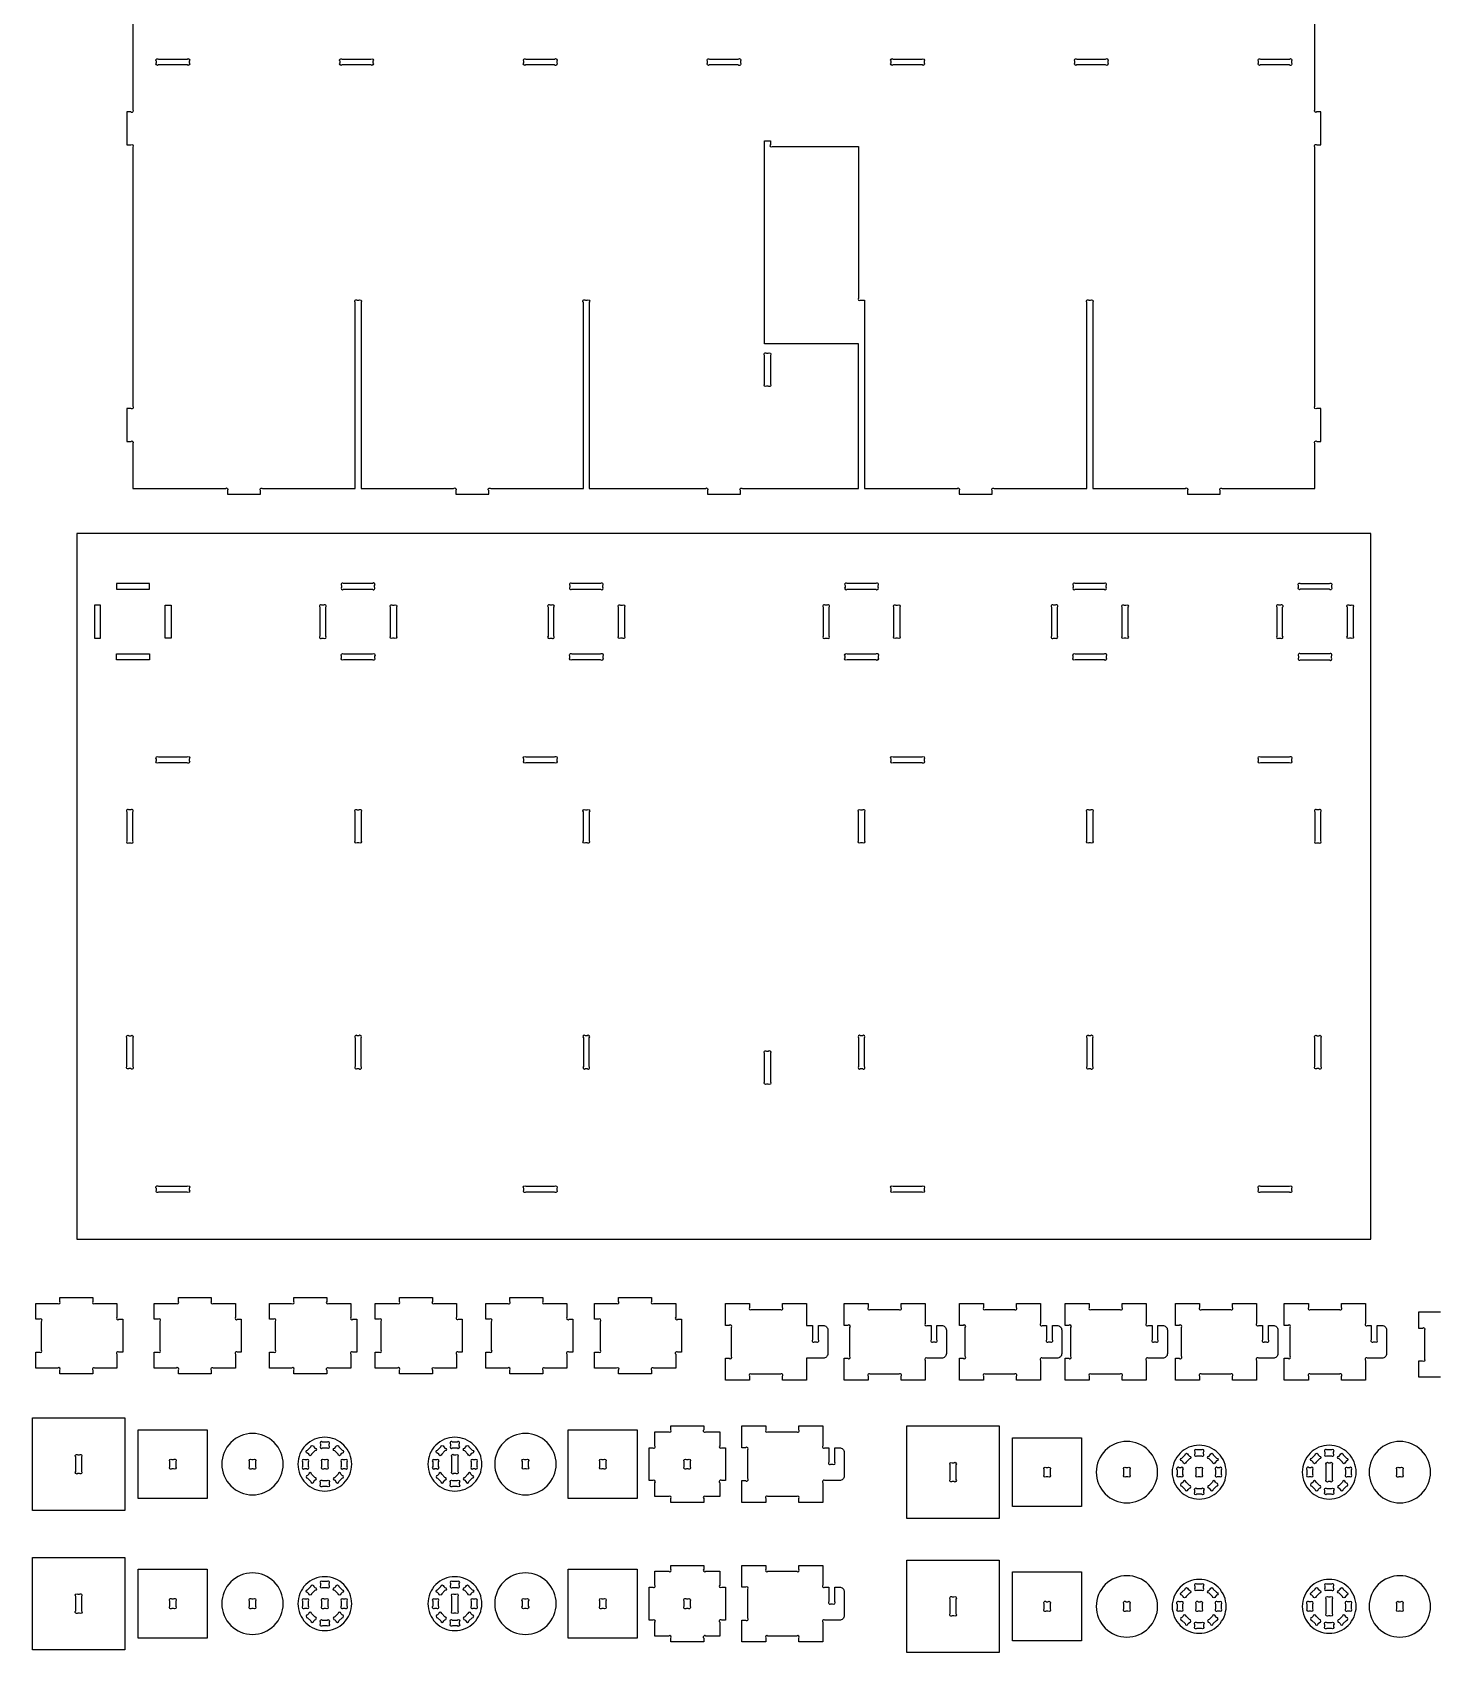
# Model space of a CAD drawing. Extents: x 9479 to 9938, y 971 to 1224.
# Drawn here: x 9478.5 to 9597.9, y 971.5 to 1109.2 of the extents above; entities that cross this region are included whole.
import ezdxf

# ---------------------------------------------------------------- set-up
doc = ezdxf.new("R2010")
doc.units = 0
doc.header["$MEASUREMENT"] = 0
doc.layers.add('LAYER_1', color=18, linetype='CONTINUOUS')

msp = doc.modelspace()

# ---------------------------------------------------------------- linework, layer by layer
at = {"layer": 'LAYER_1'}
for points in [[(9487.08, 1116.55), (9487.08, 1102.62, -1), (9486.9, 1102.44), (9486.58, 1102.44), (9486.58, 1099.64), (9486.9, 1099.64, -1), (9487.08, 1099.46), (9487.08, 1077.42, -1), (9486.9, 1077.24), (9486.58, 1077.24), (9486.58, 1074.44), (9486.9, 1074.44, -1), (9487.08, 1074.26), (9487.08, 1070.44), (9494.95, 1070.44, -1), (9495.13, 1070.26), (9495.13, 1069.94), (9497.93, 1069.94), (9497.93, 1070.26, -1), (9498.1, 1070.44), (9505.98, 1070.44), (9505.98, 1086.26, -1), (9506.15, 1086.44), (9506.3, 1086.44, -1), (9506.48, 1086.26), (9506.48, 1070.44), (9514.35, 1070.44, -1), (9514.53, 1070.26), (9514.53, 1069.94), (9517.33, 1069.94), (9517.33, 1070.26, -1), (9517.5, 1070.44), (9525.38, 1070.44), (9525.38, 1086.26, -1), (9525.55, 1086.44), (9525.7, 1086.44, -1), (9525.88, 1086.26), (9525.88, 1070.44), (9535.75, 1070.44, -1), (9535.93, 1070.26), (9535.93, 1069.94), (9538.73, 1069.94), (9538.73, 1070.26, -1), (9538.9, 1070.44), (9548.78, 1070.44), (9548.78, 1082.73), (9540.78, 1082.73), (9540.78, 1100), (9541.28, 1100), (9541.28, 1099.68, 1), (9541.45, 1099.5), (9548.78, 1099.5), (9548.78, 1086.62, 1), (9548.95, 1086.44), (9549.28, 1086.44), (9549.28, 1070.44), (9557.15, 1070.44, -1), (9557.33, 1070.26), (9557.33, 1069.94), (9560.13, 1069.94), (9560.13, 1070.26, -1), (9560.3, 1070.44), (9568.18, 1070.44), (9568.18, 1086.26, -1), (9568.35, 1086.44), (9568.5, 1086.44, -1), (9568.68, 1086.26), (9568.68, 1070.44), (9576.55, 1070.44, -1), (9576.73, 1070.26), (9576.73, 1069.94), (9579.53, 1069.94), (9579.53, 1070.26, -1), (9579.7, 1070.44), (9587.58, 1070.44), (9587.58, 1074.26, -1), (9587.75, 1074.44), (9588.08, 1074.44), (9588.08, 1077.24), (9587.75, 1077.24, -1), (9587.58, 1077.42), (9587.58, 1099.46, -1), (9587.75, 1099.64), (9588.08, 1099.64), (9588.08, 1102.44), (9587.75, 1102.44, -1), (9587.58, 1102.62), (9587.58, 1116.38, 1)], [(9598.26, 1000.4), (9596.39, 1000.4), (9596.39, 999.05), (9596.71, 999.05, -1), (9596.89, 998.87), (9596.89, 996.42, -1), (9596.71, 996.25), (9596.39, 996.25), (9596.39, 994.9), (9598.26, 994.9, -1)]]:
    msp.add_lwpolyline(points, format="xyb", dxfattribs=at)
for points in [[(9489.25, 1106.94), (9491.7, 1106.94, -1), (9491.88, 1106.76), (9491.88, 1106.62, -1), (9491.7, 1106.44), (9489.25, 1106.44, -1), (9489.08, 1106.62), (9489.08, 1106.76, -1)], [(9507.32, 1106.44), (9504.87, 1106.44, -1), (9504.69, 1106.62), (9504.69, 1106.76, -1), (9504.87, 1106.94), (9507.32, 1106.94, -1), (9507.49, 1106.76), (9507.49, 1106.62, -1)], [(9520.49, 1106.94), (9522.93, 1106.94, -1), (9523.11, 1106.76), (9523.11, 1106.62, -1), (9522.93, 1106.44), (9520.49, 1106.44, -1), (9520.31, 1106.62), (9520.31, 1106.76, -1)], [(9536.1, 1106.94), (9538.55, 1106.94, -1), (9538.73, 1106.76), (9538.73, 1106.62, -1), (9538.55, 1106.44), (9536.1, 1106.44, -1), (9535.93, 1106.62), (9535.93, 1106.76, -1)], [(9551.72, 1106.94), (9554.17, 1106.94, -1), (9554.34, 1106.76), (9554.34, 1106.62, -1), (9554.17, 1106.44), (9551.72, 1106.44, -1), (9551.54, 1106.62), (9551.54, 1106.76, -1)], [(9567.34, 1106.94), (9569.78, 1106.94, -1), (9569.96, 1106.76), (9569.96, 1106.62, -1), (9569.78, 1106.44), (9567.34, 1106.44, -1), (9567.16, 1106.62), (9567.16, 1106.76, -1)], [(9582.95, 1106.94), (9585.4, 1106.94, -1), (9585.58, 1106.76), (9585.58, 1106.62, -1), (9585.4, 1106.44), (9582.95, 1106.44, -1), (9582.78, 1106.62), (9582.78, 1106.76, -1)], [(9541.28, 1081.75), (9541.28, 1079.31, -1), (9541.1, 1079.13), (9540.95, 1079.13, -1), (9540.78, 1079.31), (9540.78, 1081.75, -1), (9540.95, 1081.93), (9541.1, 1081.93, -1)], [(9507.45, 1062.36), (9505, 1062.36, 1), (9504.83, 1062.18), (9504.83, 1062.04, 1), (9505, 1061.86), (9507.45, 1061.86, 1), (9507.63, 1062.04), (9507.63, 1062.18, 1)], [(9524.4, 1061.86), (9526.85, 1061.86, 1), (9527.03, 1062.04), (9527.03, 1062.18, 1), (9526.85, 1062.36), (9524.4, 1062.36, 1), (9524.23, 1062.18), (9524.23, 1062.04, 1)], [(9547.8, 1061.86), (9550.25, 1061.86, 1), (9550.43, 1062.04), (9550.43, 1062.18, 1), (9550.25, 1062.36), (9547.8, 1062.36, 1), (9547.63, 1062.18), (9547.63, 1062.04, 1)], [(9569.65, 1062.36), (9567.2, 1062.36, 1), (9567.03, 1062.18), (9567.03, 1062.04, 1), (9567.2, 1061.86), (9569.65, 1061.86, 1), (9569.83, 1062.04), (9569.83, 1062.18, 1)], [(9586.35, 1062.36), (9588.8, 1062.36, -1), (9588.98, 1062.18), (9588.98, 1062.04, -1), (9588.8, 1061.86), (9586.35, 1061.86, -1), (9586.18, 1062.04), (9586.18, 1062.18, -1)], [(9502.98, 1060.33), (9502.98, 1057.88, 1), (9503.15, 1057.71), (9503.3, 1057.71, 1), (9503.48, 1057.88), (9503.48, 1060.33, 1), (9503.3, 1060.51), (9503.15, 1060.51, 1)], [(9509.48, 1060.33), (9509.48, 1057.88, -1), (9509.3, 1057.71), (9509.15, 1057.71, -1), (9508.98, 1057.88), (9508.98, 1060.33, -1), (9509.15, 1060.51), (9509.3, 1060.51, -1)], [(9522.38, 1060.33), (9522.38, 1057.88, 1), (9522.55, 1057.71), (9522.7, 1057.71, 1), (9522.88, 1057.88), (9522.88, 1060.33, 1), (9522.7, 1060.51), (9522.55, 1060.51, 1)], [(9528.88, 1060.33), (9528.88, 1057.88, -1), (9528.7, 1057.71), (9528.55, 1057.71, -1), (9528.38, 1057.88), (9528.38, 1060.33, -1), (9528.55, 1060.51), (9528.7, 1060.51, -1)], [(9545.78, 1060.33), (9545.78, 1057.88, 1), (9545.95, 1057.71), (9546.1, 1057.71, 1), (9546.28, 1057.88), (9546.28, 1060.33, 1), (9546.1, 1060.51), (9545.95, 1060.51, 1)], [(9552.28, 1060.33), (9552.28, 1057.88, -1), (9552.1, 1057.71), (9551.95, 1057.71, -1), (9551.78, 1057.88), (9551.78, 1060.33, -1), (9551.95, 1060.51), (9552.1, 1060.51, -1)], [(9565.18, 1060.33), (9565.18, 1057.88, 1), (9565.35, 1057.71), (9565.5, 1057.71, 1), (9565.68, 1057.88), (9565.68, 1060.33, 1), (9565.5, 1060.51), (9565.35, 1060.51, 1)], [(9571.68, 1060.33), (9571.68, 1057.88, -1), (9571.5, 1057.71), (9571.35, 1057.71, -1), (9571.18, 1057.88), (9571.18, 1060.33, -1), (9571.35, 1060.51), (9571.5, 1060.51, -1)], [(9584.33, 1060.33), (9584.33, 1057.88, 1), (9584.5, 1057.71), (9584.65, 1057.71, 1), (9584.83, 1057.88), (9584.83, 1060.33, 1), (9584.65, 1060.51), (9584.5, 1060.51, 1)], [(9590.83, 1060.33), (9590.83, 1057.88, -1), (9590.65, 1057.71), (9590.5, 1057.71, -1), (9590.33, 1057.88), (9590.33, 1060.33, -1), (9590.5, 1060.51), (9590.65, 1060.51, -1)], [(9505, 1056.36), (9507.45, 1056.36, -1), (9507.63, 1056.18), (9507.63, 1056.03, -1), (9507.45, 1055.86), (9505, 1055.86, -1), (9504.83, 1056.03), (9504.83, 1056.18, -1)], [(9526.85, 1055.86), (9524.4, 1055.86, -1), (9524.23, 1056.03), (9524.23, 1056.18, -1), (9524.4, 1056.36), (9526.85, 1056.36, -1), (9527.03, 1056.18), (9527.03, 1056.03, -1)], [(9547.8, 1056.36), (9550.25, 1056.36, -1), (9550.43, 1056.18), (9550.43, 1056.03, -1), (9550.25, 1055.86), (9547.8, 1055.86, -1), (9547.63, 1056.03), (9547.63, 1056.18, -1)], [(9569.65, 1055.86), (9567.2, 1055.86, -1), (9567.03, 1056.03), (9567.03, 1056.18, -1), (9567.2, 1056.36), (9569.65, 1056.36, -1), (9569.83, 1056.18), (9569.83, 1056.03, -1)], [(9588.8, 1056.36), (9586.35, 1056.36, 1), (9586.18, 1056.18), (9586.18, 1056.03, 1), (9586.35, 1055.86), (9588.8, 1055.86, 1), (9588.98, 1056.03), (9588.98, 1056.18, 1)], [(9491.7, 1047.11), (9489.25, 1047.11, -1), (9489.08, 1047.28), (9489.08, 1047.43, -1), (9489.25, 1047.61), (9491.7, 1047.61, -1), (9491.88, 1047.43), (9491.88, 1047.28, -1)], [(9520.49, 1047.61), (9522.93, 1047.61, -1), (9523.11, 1047.43), (9523.11, 1047.28, -1), (9522.93, 1047.11), (9520.49, 1047.11, -1), (9520.31, 1047.28), (9520.31, 1047.43, -1)], [(9551.72, 1047.61), (9554.17, 1047.61, -1), (9554.34, 1047.43), (9554.34, 1047.28, -1), (9554.17, 1047.11), (9551.72, 1047.11, -1), (9551.54, 1047.28), (9551.54, 1047.43, -1)], [(9585.4, 1047.11), (9582.95, 1047.11, -1), (9582.78, 1047.28), (9582.78, 1047.43, -1), (9582.95, 1047.61), (9585.4, 1047.61, -1), (9585.58, 1047.43), (9585.58, 1047.28, -1)], [(9486.58, 1042.93), (9486.58, 1040.48, 1), (9486.75, 1040.31), (9486.9, 1040.31, 1), (9487.08, 1040.48), (9487.08, 1042.93, 1), (9486.9, 1043.11), (9486.75, 1043.11, 1)], [(9506.48, 1042.93), (9506.48, 1040.48, -1), (9506.3, 1040.31), (9506.15, 1040.31, -1), (9505.98, 1040.48), (9505.98, 1042.93, -1), (9506.15, 1043.11), (9506.3, 1043.11, -1)], [(9525.88, 1042.93), (9525.88, 1040.48, -1), (9525.7, 1040.31), (9525.55, 1040.31, -1), (9525.38, 1040.48), (9525.38, 1042.93, -1), (9525.55, 1043.11), (9525.7, 1043.11, -1)], [(9549.28, 1042.93), (9549.28, 1040.48, -1), (9549.1, 1040.31), (9548.95, 1040.31, -1), (9548.78, 1040.48), (9548.78, 1042.93, -1), (9548.95, 1043.11), (9549.1, 1043.11, -1)], [(9568.5, 1040.31), (9568.35, 1040.31, -1), (9568.18, 1040.48), (9568.18, 1042.93, -1), (9568.35, 1043.11), (9568.5, 1043.11, -1), (9568.68, 1042.93), (9568.68, 1040.48, -1)], [(9587.58, 1042.93), (9587.58, 1040.48, 1), (9587.75, 1040.31), (9587.9, 1040.31, 1), (9588.08, 1040.48), (9588.08, 1042.93, 1), (9587.9, 1043.11), (9587.75, 1043.11, 1)], [(9487.08, 1023.73), (9487.08, 1021.28, -1), (9486.9, 1021.11), (9486.75, 1021.11, -1), (9486.58, 1021.28), (9486.58, 1023.73, -1), (9486.75, 1023.91), (9486.9, 1023.91, -1)], [(9505.98, 1023.73), (9505.98, 1021.28, 1), (9506.15, 1021.11), (9506.3, 1021.11, 1), (9506.48, 1021.28), (9506.48, 1023.73, 1), (9506.3, 1023.91), (9506.15, 1023.91, 1)], [(9525.38, 1023.73), (9525.38, 1021.28, 1), (9525.55, 1021.11), (9525.7, 1021.11, 1), (9525.88, 1021.28), (9525.88, 1023.73, 1), (9525.7, 1023.91), (9525.55, 1023.91, 1)], [(9548.78, 1023.73), (9548.78, 1021.28, 1), (9548.95, 1021.11), (9549.1, 1021.11, 1), (9549.28, 1021.28), (9549.28, 1023.73, 1), (9549.1, 1023.91), (9548.95, 1023.91, 1)], [(9568.18, 1023.73), (9568.18, 1021.28, 1), (9568.35, 1021.11), (9568.5, 1021.11, 1), (9568.68, 1021.28), (9568.68, 1023.73, 1), (9568.5, 1023.91), (9568.35, 1023.91, 1)], [(9588.08, 1023.73), (9588.08, 1021.28, -1), (9587.9, 1021.11), (9587.75, 1021.11, -1), (9587.58, 1021.28), (9587.58, 1023.73, -1), (9587.75, 1023.91), (9587.9, 1023.91, -1)], [(9541.28, 1022.42), (9541.28, 1019.98, -1), (9541.1, 1019.8), (9540.95, 1019.8, -1), (9540.78, 1019.98), (9540.78, 1022.42, -1), (9540.95, 1022.6), (9541.1, 1022.6, -1)], [(9489.25, 1011.11), (9491.7, 1011.11, -1), (9491.88, 1010.93), (9491.88, 1010.78, -1), (9491.7, 1010.61), (9489.25, 1010.61, -1), (9489.08, 1010.78), (9489.08, 1010.93, -1)], [(9520.49, 1011.11), (9522.93, 1011.11, -1), (9523.11, 1010.93), (9523.11, 1010.78, -1), (9522.93, 1010.61), (9520.49, 1010.61, -1), (9520.31, 1010.78), (9520.31, 1010.93, -1)], [(9551.72, 1011.11), (9554.17, 1011.11, -1), (9554.34, 1010.93), (9554.34, 1010.78, -1), (9554.17, 1010.61), (9551.72, 1010.61, -1), (9551.54, 1010.78), (9551.54, 1010.93, -1)], [(9582.95, 1011.11), (9585.4, 1011.11, -1), (9585.58, 1010.93), (9585.58, 1010.78, -1), (9585.4, 1010.61), (9582.95, 1010.61, -1), (9582.78, 1010.78), (9582.78, 1010.93, -1)], [(9478.82, 997), (9479.14, 997, 1), (9479.32, 997.17), (9479.32, 999.62, 1), (9479.14, 999.8), (9478.82, 999.8), (9478.82, 1001.15), (9480.69, 1001.15, 1), (9480.87, 1001.32), (9480.87, 1001.65), (9483.67, 1001.65), (9483.67, 1001.32, 1), (9483.85, 1001.15), (9485.72, 1001.15), (9485.72, 999.97, 1), (9485.9, 999.8), (9486.22, 999.8), (9486.22, 997), (9485.9, 997, 1), (9485.72, 996.82), (9485.72, 995.65), (9483.85, 995.65, 1), (9483.67, 995.47), (9483.67, 995.15), (9480.87, 995.15), (9480.87, 995.47, 1), (9480.69, 995.65), (9478.82, 995.65)], [(9488.9, 997), (9489.22, 997, 1), (9489.4, 997.17), (9489.4, 999.62, 1), (9489.22, 999.8), (9488.9, 999.8), (9488.9, 1001.15), (9490.77, 1001.15, 1), (9490.95, 1001.32), (9490.95, 1001.65), (9493.75, 1001.65), (9493.75, 1001.32, 1), (9493.93, 1001.15), (9495.8, 1001.15), (9495.8, 999.97, 1), (9495.98, 999.8), (9496.3, 999.8), (9496.3, 997), (9495.98, 997, 1), (9495.8, 996.82), (9495.8, 995.65), (9493.93, 995.65, 1), (9493.75, 995.47), (9493.75, 995.15), (9490.95, 995.15), (9490.95, 995.47, 1), (9490.77, 995.65), (9488.9, 995.65)], [(9498.71, 997), (9499.03, 997, 1), (9499.21, 997.17), (9499.21, 999.62, 1), (9499.03, 999.8), (9498.71, 999.8), (9498.71, 1001.15), (9500.58, 1001.15, 1), (9500.76, 1001.32), (9500.76, 1001.65), (9503.56, 1001.65), (9503.56, 1001.32, 1), (9503.74, 1001.15), (9505.61, 1001.15), (9505.61, 999.97, 1), (9505.79, 999.8), (9506.11, 999.8), (9506.11, 997), (9505.79, 997, 1), (9505.61, 996.82), (9505.61, 995.65), (9503.74, 995.65, 1), (9503.56, 995.47), (9503.56, 995.15), (9500.76, 995.15), (9500.76, 995.47, 1), (9500.58, 995.65), (9498.71, 995.65)], [(9507.69, 997), (9508.01, 997, 1), (9508.19, 997.17), (9508.19, 999.62, 1), (9508.01, 999.8), (9507.69, 999.8), (9507.69, 1001.15), (9509.56, 1001.15, 1), (9509.74, 1001.32), (9509.74, 1001.65), (9512.54, 1001.65), (9512.54, 1001.32, 1), (9512.71, 1001.15), (9514.59, 1001.15), (9514.59, 999.97, 1), (9514.76, 999.8), (9515.09, 999.8), (9515.09, 997), (9514.76, 997, 1), (9514.59, 996.82), (9514.59, 995.65), (9512.71, 995.65, 1), (9512.54, 995.47), (9512.54, 995.15), (9509.74, 995.15), (9509.74, 995.47, 1), (9509.56, 995.65), (9507.69, 995.65)], [(9517.08, 997), (9517.4, 997, 1), (9517.58, 997.17), (9517.58, 999.62, 1), (9517.4, 999.8), (9517.08, 999.8), (9517.08, 1001.15), (9518.95, 1001.15, 1), (9519.13, 1001.32), (9519.13, 1001.65), (9521.93, 1001.65), (9521.93, 1001.32, 1), (9522.11, 1001.15), (9523.98, 1001.15), (9523.98, 999.97, 1), (9524.16, 999.8), (9524.48, 999.8), (9524.48, 997), (9524.16, 997, 1), (9523.98, 996.82), (9523.98, 995.65), (9522.11, 995.65, 1), (9521.93, 995.47), (9521.93, 995.15), (9519.13, 995.15), (9519.13, 995.47, 1), (9518.95, 995.65), (9517.08, 995.65)], [(9526.33, 997), (9526.66, 997, 1), (9526.83, 997.17), (9526.83, 999.62, 1), (9526.66, 999.8), (9526.33, 999.8), (9526.33, 1001.15), (9528.21, 1001.15, 1), (9528.38, 1001.32), (9528.38, 1001.65), (9531.18, 1001.65), (9531.18, 1001.32, 1), (9531.36, 1001.15), (9533.23, 1001.15), (9533.23, 999.97, 1), (9533.41, 999.8), (9533.73, 999.8), (9533.73, 997), (9533.41, 997, 1), (9533.23, 996.82), (9533.23, 995.65), (9531.36, 995.65, 1), (9531.18, 995.47), (9531.18, 995.15), (9528.38, 995.15), (9528.38, 995.47, 1), (9528.21, 995.65), (9526.33, 995.65)], [(9544.86, 999.28), (9544.86, 998.05, 1), (9545.03, 997.88), (9545.18, 997.88, 1), (9545.36, 998.05), (9545.36, 999.28), (9545.76, 999.28, -0.414214), (9546.16, 998.88), (9546.16, 996.88, -0.414214), (9545.76, 996.48), (9544.36, 996.48), (9544.36, 994.62), (9542.31, 994.62), (9542.31, 994.95, 1), (9542.13, 995.12), (9539.68, 995.12, 1), (9539.51, 994.95), (9539.51, 994.62), (9537.46, 994.62), (9537.46, 996.48), (9537.78, 996.48, 1), (9537.96, 996.65), (9537.96, 999.1, 1), (9537.78, 999.28), (9537.46, 999.28), (9537.46, 1001.13), (9539.51, 1001.13), (9539.51, 1000.8, 1), (9539.68, 1000.63), (9542.13, 1000.63, 1), (9542.31, 1000.8), (9542.31, 1001.13), (9544.36, 1001.13), (9544.36, 999.28)], [(9554.44, 1001.13), (9554.44, 999.45, 1), (9554.62, 999.28), (9554.94, 999.28), (9554.94, 998.05, 1), (9555.12, 997.88), (9555.26, 997.88, 1), (9555.44, 998.05), (9555.44, 999.28), (9555.84, 999.28, -0.414214), (9556.24, 998.88), (9556.24, 996.88, -0.414214), (9555.84, 996.48), (9554.62, 996.48, 1), (9554.44, 996.3), (9554.44, 994.62), (9552.39, 994.62), (9552.39, 994.95, 1), (9552.21, 995.12), (9549.77, 995.12, 1), (9549.59, 994.95), (9549.59, 994.62), (9547.54, 994.62), (9547.54, 996.48), (9547.86, 996.48, 1), (9548.04, 996.65), (9548.04, 999.1, 1), (9547.86, 999.28), (9547.54, 999.28), (9547.54, 1001.13), (9549.59, 1001.13), (9549.59, 1000.8, 1), (9549.77, 1000.63), (9552.21, 1000.63, 1), (9552.39, 1000.8), (9552.39, 1001.13)], [(9564.25, 1001.13), (9564.25, 999.45, 1), (9564.42, 999.28), (9564.75, 999.28), (9564.75, 998.05, 1), (9564.92, 997.88), (9565.07, 997.88, 1), (9565.25, 998.05), (9565.25, 999.28), (9565.65, 999.28, -0.414214), (9566.05, 998.88), (9566.05, 996.88, -0.414214), (9565.65, 996.48), (9564.42, 996.48, 1), (9564.25, 996.3), (9564.25, 994.62), (9562.2, 994.62), (9562.2, 994.95, 1), (9562.02, 995.12), (9559.57, 995.12, 1), (9559.4, 994.95), (9559.4, 994.62), (9557.35, 994.62), (9557.35, 996.48), (9557.67, 996.48, 1), (9557.85, 996.65), (9557.85, 999.1, 1), (9557.67, 999.28), (9557.35, 999.28), (9557.35, 1001.13), (9559.4, 1001.13), (9559.4, 1000.8, 1), (9559.57, 1000.63), (9562.02, 1000.63, 1), (9562.2, 1000.8), (9562.2, 1001.13)], [(9573.23, 1001.13), (9573.23, 999.45, 1), (9573.4, 999.28), (9573.73, 999.28), (9573.73, 998.05, 1), (9573.9, 997.88), (9574.05, 997.88, 1), (9574.23, 998.05), (9574.23, 999.28), (9574.63, 999.28, -0.414214), (9575.03, 998.88), (9575.03, 996.88, -0.414214), (9574.63, 996.48), (9573.4, 996.48, 1), (9573.23, 996.3), (9573.23, 994.62), (9571.18, 994.62), (9571.18, 994.95, 1), (9571, 995.12), (9568.55, 995.12, 1), (9568.38, 994.95), (9568.38, 994.62), (9566.33, 994.62), (9566.33, 996.48), (9566.65, 996.48, 1), (9566.83, 996.65), (9566.83, 999.1, 1), (9566.65, 999.28), (9566.33, 999.28), (9566.33, 1001.13), (9568.38, 1001.13), (9568.38, 1000.8, 1), (9568.55, 1000.63), (9571, 1000.63, 1), (9571.18, 1000.8), (9571.18, 1001.13)], [(9582.62, 1001.13), (9582.62, 999.45, 1), (9582.8, 999.28), (9583.12, 999.28), (9583.12, 998.05, 1), (9583.3, 997.88), (9583.44, 997.88, 1), (9583.62, 998.05), (9583.62, 999.28), (9584.02, 999.28, -0.414214), (9584.42, 998.88), (9584.42, 996.88, -0.414214), (9584.02, 996.48), (9582.8, 996.48, 1), (9582.62, 996.3), (9582.62, 994.62), (9580.57, 994.62), (9580.57, 994.95, 1), (9580.39, 995.12), (9577.95, 995.12, 1), (9577.77, 994.95), (9577.77, 994.62), (9575.72, 994.62), (9575.72, 996.48), (9576.04, 996.48, 1), (9576.22, 996.65), (9576.22, 999.1, 1), (9576.04, 999.28), (9575.72, 999.28), (9575.72, 1001.13), (9577.77, 1001.13), (9577.77, 1000.8, 1), (9577.95, 1000.63), (9580.39, 1000.63, 1), (9580.57, 1000.8), (9580.57, 1001.13)], [(9591.87, 1001.13), (9591.87, 999.45, 1), (9592.05, 999.28), (9592.37, 999.28), (9592.37, 998.05, 1), (9592.55, 997.88), (9592.7, 997.88, 1), (9592.87, 998.05), (9592.87, 999.28), (9593.27, 999.28, -0.414214), (9593.67, 998.88), (9593.67, 996.88, -0.414214), (9593.27, 996.48), (9592.05, 996.48, 1), (9591.87, 996.3), (9591.87, 994.62), (9589.82, 994.62), (9589.82, 994.95, 1), (9589.65, 995.12), (9587.2, 995.12, 1), (9587.02, 994.95), (9587.02, 994.62), (9584.97, 994.62), (9584.97, 996.48), (9585.3, 996.48, 1), (9585.47, 996.65), (9585.47, 999.1, 1), (9585.3, 999.28), (9584.97, 999.28), (9584.97, 1001.13), (9587.02, 1001.13), (9587.02, 1000.8, 1), (9587.2, 1000.63), (9589.65, 1000.63, 1), (9589.82, 1000.8), (9589.82, 1001.13)], [(9535.61, 990.73), (9535.61, 990.41, 1), (9535.79, 990.23), (9536.97, 990.23), (9536.97, 989.05, 1), (9537.14, 988.88), (9537.47, 988.88), (9537.47, 986.08), (9537.14, 986.08, 1), (9536.97, 985.9), (9536.97, 984.73), (9535.79, 984.73, 1), (9535.61, 984.55), (9535.61, 984.23), (9532.81, 984.23), (9532.81, 984.55, 1), (9532.64, 984.73), (9531.46, 984.73), (9531.46, 985.9, 1), (9531.29, 986.08), (9530.96, 986.08), (9530.96, 988.88), (9531.29, 988.88, 1), (9531.46, 989.05), (9531.46, 990.23), (9532.64, 990.23, 1), (9532.81, 990.41), (9532.81, 990.73)], [(9545.75, 990.73), (9545.75, 989.05, 1), (9545.92, 988.88), (9546.25, 988.88), (9546.25, 987.65, 1), (9546.42, 987.48), (9546.57, 987.48, 1), (9546.75, 987.65), (9546.75, 988.88), (9547.15, 988.88, -0.414214), (9547.55, 988.48), (9547.55, 986.48, -0.414214), (9547.15, 986.08), (9545.92, 986.08, 1), (9545.75, 985.9), (9545.75, 984.23), (9543.7, 984.23), (9543.7, 984.55, 1), (9543.52, 984.73), (9541.07, 984.73, 1), (9540.9, 984.55), (9540.9, 984.23), (9538.85, 984.23), (9538.85, 986.08), (9539.17, 986.08, 1), (9539.35, 986.25), (9539.35, 988.7, 1), (9539.17, 988.88), (9538.85, 988.88), (9538.85, 990.73), (9540.9, 990.73), (9540.9, 990.41, 1), (9541.07, 990.23), (9543.52, 990.23, 1), (9543.7, 990.41), (9543.7, 990.73)], [(9497.25, 990.09, 0.414214), (9494.64, 987.48, 0.414214), (9497.25, 984.87, 0.414214), (9499.86, 987.48, 0.414214)], [(9503.4, 989.77, 0.414214), (9501.11, 987.48, 0.414214), (9503.4, 985.19, 0.414214), (9505.69, 987.48, 0.414214)], [(9502.56, 988.6), (9502.28, 988.32, -1), (9502.03, 988.32), (9501.93, 988.42, -1), (9501.93, 988.67), (9502.21, 988.95, -1), (9502.46, 988.95), (9502.56, 988.85, -1)], [(9503.2, 988.86), (9503.6, 988.86, 1), (9503.77, 989.04), (9503.77, 989.19, 1), (9503.6, 989.36), (9503.2, 989.36, 1), (9503.03, 989.19), (9503.03, 989.04, 1)], [(9504.59, 988.95), (9504.87, 988.67, -1), (9504.87, 988.42), (9504.77, 988.32, -1), (9504.52, 988.32), (9504.24, 988.6, -1), (9504.24, 988.85), (9504.34, 988.95, -1)], [(9514.45, 989.77, 0.414214), (9512.16, 987.48, 0.414214), (9514.45, 985.19, 0.414214), (9516.75, 987.48, 0.414214)], [(9513.61, 988.6), (9513.34, 988.32, -1), (9513.09, 988.32), (9512.98, 988.42, -1), (9512.98, 988.67), (9513.26, 988.95, -1), (9513.51, 988.95), (9513.61, 988.85, -1)], [(9514.26, 988.86), (9514.65, 988.86, 1), (9514.83, 989.04), (9514.83, 989.19, 1), (9514.65, 989.36), (9514.26, 989.36, 1), (9514.08, 989.19), (9514.08, 989.04, 1)], [(9515.65, 988.95), (9515.93, 988.67, -1), (9515.93, 988.42), (9515.82, 988.32, -1), (9515.57, 988.32), (9515.3, 988.6, -1), (9515.3, 988.85), (9515.4, 988.95, -1)], [(9520.45, 990.09, 0.414214), (9517.84, 987.48, 0.414214), (9520.45, 984.87, 0.414214), (9523.07, 987.48, 0.414214)], [(9571.59, 989.41, 0.414214), (9568.98, 986.8, 0.414214), (9571.59, 984.19, 0.414214), (9574.2, 986.8, 0.414214)], [(9577.74, 989.09, 0.414214), (9575.44, 986.8, 0.414214), (9577.74, 984.51, 0.414214), (9580.03, 986.8, 0.414214)], [(9588.79, 989.09, 0.414214), (9586.5, 986.8, 0.414214), (9588.79, 984.51, 0.414214), (9591.08, 986.8, 0.414214)], [(9594.79, 989.41, 0.414214), (9592.18, 986.8, 0.414214), (9594.79, 984.19, 0.414214), (9597.4, 986.8, 0.414214)], [(9482.72, 988.1), (9482.72, 986.85, -1), (9482.54, 986.68), (9482.4, 986.68, -1), (9482.22, 986.85), (9482.22, 988.1, -1), (9482.4, 988.28), (9482.54, 988.28, -1)], [(9490.72, 987.7), (9490.72, 987.25, -1), (9490.54, 987.08), (9490.4, 987.08, -1), (9490.22, 987.25), (9490.22, 987.7, -1), (9490.4, 987.88), (9490.54, 987.88, -1)], [(9497.5, 987.7), (9497.5, 987.25, -1), (9497.32, 987.08), (9497.18, 987.08, -1), (9497, 987.25), (9497, 987.7, -1), (9497.18, 987.88), (9497.32, 987.88, -1)], [(9501.51, 987.67), (9501.51, 987.28, 1), (9501.69, 987.1), (9501.84, 987.1, 1), (9502.01, 987.28), (9502.01, 987.67, 1), (9501.84, 987.85), (9501.69, 987.85, 1)], [(9503.65, 987.7), (9503.65, 987.25, -1), (9503.47, 987.08), (9503.33, 987.08, -1), (9503.15, 987.25), (9503.15, 987.7, -1), (9503.33, 987.88), (9503.47, 987.88, -1)], [(9504.79, 987.67), (9504.79, 987.28, 1), (9504.96, 987.1), (9505.11, 987.1, 1), (9505.29, 987.28), (9505.29, 987.67, 1), (9505.11, 987.85), (9504.96, 987.85, 1)], [(9512.57, 987.67), (9512.57, 987.28, 1), (9512.75, 987.1), (9512.89, 987.1, 1), (9513.07, 987.28), (9513.07, 987.67, 1), (9512.89, 987.85), (9512.75, 987.85, 1)], [(9514.7, 988.1), (9514.7, 986.85, -1), (9514.53, 986.68), (9514.38, 986.68, -1), (9514.2, 986.85), (9514.2, 988.1, -1), (9514.38, 988.28), (9514.53, 988.28, -1)], [(9515.84, 987.67), (9515.84, 987.28, 1), (9516.02, 987.1), (9516.16, 987.1, 1), (9516.34, 987.28), (9516.34, 987.67, 1), (9516.16, 987.85), (9516.02, 987.85, 1)], [(9520.7, 987.7), (9520.7, 987.25, -1), (9520.53, 987.08), (9520.38, 987.08, -1), (9520.2, 987.25), (9520.2, 987.7, -1), (9520.38, 987.88), (9520.53, 987.88, -1)], [(9527.28, 987.7), (9527.28, 987.25, -1), (9527.1, 987.08), (9526.96, 987.08, -1), (9526.78, 987.25), (9526.78, 987.7, -1), (9526.96, 987.88), (9527.1, 987.88, -1)], [(9534.46, 987.7), (9534.46, 987.25, -1), (9534.29, 987.08), (9534.14, 987.08, -1), (9533.96, 987.25), (9533.96, 987.7, -1), (9534.14, 987.88), (9534.29, 987.88, -1)], [(9576.9, 987.92), (9576.62, 987.64, -1), (9576.37, 987.64), (9576.26, 987.75, -1), (9576.26, 988), (9576.54, 988.28, -1), (9576.79, 988.28), (9576.9, 988.17, -1)], [(9577.54, 988.19), (9577.93, 988.19, 1), (9578.11, 988.37), (9578.11, 988.51, 1), (9577.93, 988.69), (9577.54, 988.69, 1), (9577.36, 988.51), (9577.36, 988.37, 1)], [(9578.93, 988.28), (9579.21, 988, -1), (9579.21, 987.75), (9579.11, 987.64, -1), (9578.86, 987.64), (9578.58, 987.92, -1), (9578.58, 988.17), (9578.68, 988.28, -1)], [(9587.95, 987.92), (9587.67, 987.64, -1), (9587.42, 987.64), (9587.32, 987.75, -1), (9587.32, 988), (9587.6, 988.28, -1), (9587.85, 988.28), (9587.95, 988.17, -1)], [(9588.59, 988.19), (9588.99, 988.19, 1), (9589.16, 988.37), (9589.16, 988.51, 1), (9588.99, 988.69), (9588.59, 988.69, 1), (9588.42, 988.51), (9588.42, 988.37, 1)], [(9589.98, 988.28), (9590.26, 988, -1), (9590.26, 987.75), (9590.16, 987.64, -1), (9589.91, 987.64), (9589.63, 987.92, -1), (9589.63, 988.17), (9589.73, 988.28, -1)], [(9501.93, 986.28), (9502.21, 986, 1), (9502.46, 986), (9502.56, 986.11, 1), (9502.56, 986.36), (9502.28, 986.64, 1), (9502.03, 986.64), (9501.93, 986.53, 1)], [(9504.59, 986), (9504.87, 986.28, 1), (9504.87, 986.53), (9504.77, 986.64, 1), (9504.52, 986.64), (9504.24, 986.36, 1), (9504.24, 986.11), (9504.34, 986, 1)], [(9512.98, 986.28), (9513.26, 986, 1), (9513.51, 986), (9513.61, 986.11, 1), (9513.61, 986.36), (9513.34, 986.64, 1), (9513.09, 986.64), (9512.98, 986.53, 1)], [(9515.65, 986), (9515.93, 986.28, 1), (9515.93, 986.53), (9515.82, 986.64, 1), (9515.57, 986.64), (9515.3, 986.36, 1), (9515.3, 986.11), (9515.4, 986, 1)], [(9557.06, 987.43), (9557.06, 986.18, -1), (9556.88, 986), (9556.73, 986, -1), (9556.56, 986.18), (9556.56, 987.43, -1), (9556.73, 987.6), (9556.88, 987.6, -1)], [(9565.06, 987.03), (9565.06, 986.58, -1), (9564.88, 986.4), (9564.73, 986.4, -1), (9564.56, 986.58), (9564.56, 987.03, -1), (9564.73, 987.2), (9564.88, 987.2, -1)], [(9571.84, 987.03), (9571.84, 986.58, -1), (9571.66, 986.4), (9571.51, 986.4, -1), (9571.34, 986.58), (9571.34, 987.03, -1), (9571.51, 987.2), (9571.66, 987.2, -1)], [(9575.85, 987), (9575.85, 986.61, 1), (9576.03, 986.43), (9576.17, 986.43, 1), (9576.35, 986.61), (9576.35, 987, 1), (9576.17, 987.18), (9576.03, 987.18, 1)], [(9577.99, 987.03), (9577.99, 986.58, -1), (9577.81, 986.4), (9577.66, 986.4, -1), (9577.49, 986.58), (9577.49, 987.03, -1), (9577.66, 987.2), (9577.81, 987.2, -1)], [(9579.12, 987), (9579.12, 986.61, 1), (9579.3, 986.43), (9579.45, 986.43, 1), (9579.62, 986.61), (9579.62, 987, 1), (9579.45, 987.18), (9579.3, 987.18, 1)], [(9586.9, 987), (9586.9, 986.61, 1), (9587.08, 986.43), (9587.23, 986.43, 1), (9587.4, 986.61), (9587.4, 987, 1), (9587.23, 987.18), (9587.08, 987.18, 1)], [(9589.04, 987.43), (9589.04, 986.18, -1), (9588.86, 986), (9588.72, 986, -1), (9588.54, 986.18), (9588.54, 987.43, -1), (9588.72, 987.6), (9588.86, 987.6, -1)], [(9590.18, 987), (9590.18, 986.61, 1), (9590.35, 986.43), (9590.5, 986.43, 1), (9590.68, 986.61), (9590.68, 987, 1), (9590.5, 987.18), (9590.35, 987.18, 1)], [(9595.04, 987.03), (9595.04, 986.58, -1), (9594.86, 986.4), (9594.72, 986.4, -1), (9594.54, 986.58), (9594.54, 987.03, -1), (9594.72, 987.2), (9594.86, 987.2, -1)], [(9503.2, 986.09), (9503.6, 986.09, -1), (9503.77, 985.91), (9503.77, 985.77, -1), (9503.6, 985.59), (9503.2, 985.59, -1), (9503.03, 985.77), (9503.03, 985.91, -1)], [(9514.26, 986.09), (9514.65, 986.09, -1), (9514.83, 985.91), (9514.83, 985.77, -1), (9514.65, 985.59), (9514.26, 985.59, -1), (9514.08, 985.77), (9514.08, 985.91, -1)], [(9576.26, 985.61), (9576.54, 985.33, 1), (9576.79, 985.33), (9576.9, 985.43, 1), (9576.9, 985.68), (9576.62, 985.96, 1), (9576.37, 985.96), (9576.26, 985.86, 1)], [(9577.93, 984.92), (9577.54, 984.92, -1), (9577.36, 985.09), (9577.36, 985.24, -1), (9577.54, 985.42), (9577.93, 985.42, -1), (9578.11, 985.24), (9578.11, 985.09, -1)], [(9578.86, 985.96), (9578.58, 985.68, 1), (9578.58, 985.43), (9578.68, 985.33, 1), (9578.93, 985.33), (9579.21, 985.61, 1), (9579.21, 985.86), (9579.11, 985.96, 1)], [(9587.32, 985.61), (9587.6, 985.33, 1), (9587.85, 985.33), (9587.95, 985.43, 1), (9587.95, 985.68), (9587.67, 985.96, 1), (9587.42, 985.96), (9587.32, 985.86, 1)], [(9588.59, 985.42), (9588.99, 985.42, -1), (9589.16, 985.24), (9589.16, 985.09, -1), (9588.99, 984.92), (9588.59, 984.92, -1), (9588.42, 985.09), (9588.42, 985.24, -1)], [(9589.91, 985.96), (9589.63, 985.68, 1), (9589.63, 985.43), (9589.73, 985.33, 1), (9589.98, 985.33), (9590.26, 985.61, 1), (9590.26, 985.86), (9590.16, 985.96, 1)], [(9497.25, 978.23, 0.414214), (9494.64, 975.62, 0.414214), (9497.25, 973.01, 0.414214), (9499.86, 975.62, 0.414214)], [(9520.45, 978.23, 0.414214), (9517.84, 975.62, 0.414214), (9520.45, 973.01, 0.414214), (9523.07, 975.62, 0.414214)], [(9535.61, 978.87), (9535.61, 978.55, 1), (9535.79, 978.37), (9536.97, 978.37), (9536.97, 977.2, 1), (9537.14, 977.02), (9537.47, 977.02), (9537.47, 974.22), (9537.14, 974.22, 1), (9536.97, 974.04), (9536.97, 972.87), (9535.79, 972.87, 1), (9535.61, 972.69), (9535.61, 972.37), (9532.81, 972.37), (9532.81, 972.69, 1), (9532.64, 972.87), (9531.46, 972.87), (9531.46, 974.04, 1), (9531.29, 974.22), (9530.96, 974.22), (9530.96, 977.02), (9531.29, 977.02, 1), (9531.46, 977.2), (9531.46, 978.37), (9532.64, 978.37, 1), (9532.81, 978.55), (9532.81, 978.87)], [(9545.75, 978.87), (9545.75, 977.2, 1), (9545.92, 977.02), (9546.25, 977.02), (9546.25, 975.8, 1), (9546.42, 975.62), (9546.57, 975.62, 1), (9546.75, 975.8), (9546.75, 977.02), (9547.15, 977.02, -0.414214), (9547.55, 976.62), (9547.55, 974.62, -0.414214), (9547.15, 974.22), (9545.92, 974.22, 1), (9545.75, 974.04), (9545.75, 972.37), (9543.7, 972.37), (9543.7, 972.69, 1), (9543.52, 972.87), (9541.07, 972.87, 1), (9540.9, 972.69), (9540.9, 972.37), (9538.85, 972.37), (9538.85, 974.22), (9539.17, 974.22, 1), (9539.35, 974.4), (9539.35, 976.84, 1), (9539.17, 977.02), (9538.85, 977.02), (9538.85, 978.87), (9540.9, 978.87), (9540.9, 978.55, 1), (9541.07, 978.37), (9543.52, 978.37, 1), (9543.7, 978.55), (9543.7, 978.87)], [(9503.4, 977.91, 0.414214), (9501.11, 975.62, 0.414214), (9503.4, 973.33, 0.414214), (9505.69, 975.62, 0.414214)], [(9502.56, 976.74), (9502.28, 976.46, -1), (9502.03, 976.46), (9501.93, 976.56, -1), (9501.93, 976.81), (9502.21, 977.09, -1), (9502.46, 977.09), (9502.56, 976.99, -1)], [(9503.6, 977.5), (9503.2, 977.5, 1), (9503.03, 977.33), (9503.03, 977.18, 1), (9503.2, 977), (9503.6, 977, 1), (9503.77, 977.18), (9503.77, 977.33, 1)], [(9504.59, 977.09), (9504.87, 976.81, -1), (9504.87, 976.56), (9504.77, 976.46, -1), (9504.52, 976.46), (9504.24, 976.74, -1), (9504.24, 976.99), (9504.34, 977.09, -1)], [(9514.45, 977.91, 0.414214), (9512.16, 975.62, 0.414214), (9514.45, 973.33, 0.414214), (9516.75, 975.62, 0.414214)], [(9512.98, 976.81), (9513.26, 977.09, -1), (9513.51, 977.09), (9513.61, 976.99, -1), (9513.61, 976.74), (9513.34, 976.46, -1), (9513.09, 976.46), (9512.98, 976.56, -1)], [(9514.65, 977.5), (9514.26, 977.5, 1), (9514.08, 977.33), (9514.08, 977.18, 1), (9514.26, 977), (9514.65, 977, 1), (9514.83, 977.18), (9514.83, 977.33, 1)], [(9515.3, 976.99), (9515.4, 977.09, -1), (9515.65, 977.09), (9515.93, 976.81, -1), (9515.93, 976.56), (9515.82, 976.46, -1), (9515.57, 976.46), (9515.3, 976.74, -1)], [(9571.59, 978, 0.414214), (9568.98, 975.39, 0.414214), (9571.59, 972.78, 0.414214), (9574.2, 975.39, 0.414214)], [(9577.74, 977.68, 0.414214), (9575.44, 975.39, 0.414214), (9577.74, 973.1, 0.414214), (9580.03, 975.39, 0.414214)], [(9576.9, 976.51), (9576.62, 976.23, -1), (9576.37, 976.23), (9576.26, 976.34, -1), (9576.26, 976.59), (9576.54, 976.86, -1), (9576.79, 976.86), (9576.9, 976.76, -1)], [(9577.54, 976.78), (9577.93, 976.78, 1), (9578.11, 976.95), (9578.11, 977.1, 1), (9577.93, 977.28), (9577.54, 977.28, 1), (9577.36, 977.1), (9577.36, 976.95, 1)], [(9578.93, 976.86), (9579.21, 976.59, -1), (9579.21, 976.34), (9579.11, 976.23, -1), (9578.86, 976.23), (9578.58, 976.51, -1), (9578.58, 976.76), (9578.68, 976.86, -1)], [(9588.79, 977.68, 0.414214), (9586.5, 975.39, 0.414214), (9588.79, 973.1, 0.414214), (9591.08, 975.39, 0.414214)], [(9587.32, 976.59), (9587.6, 976.86, -1), (9587.85, 976.86), (9587.95, 976.76, -1), (9587.95, 976.51), (9587.67, 976.23, -1), (9587.42, 976.23), (9587.32, 976.34, -1)], [(9588.59, 976.78), (9588.99, 976.78, 1), (9589.16, 976.95), (9589.16, 977.1, 1), (9588.99, 977.28), (9588.59, 977.28, 1), (9588.42, 977.1), (9588.42, 976.95, 1)], [(9589.98, 976.86), (9590.26, 976.59, -1), (9590.26, 976.34), (9590.16, 976.23, -1), (9589.91, 976.23), (9589.63, 976.51, -1), (9589.63, 976.76), (9589.73, 976.86, -1)], [(9594.79, 978, 0.414214), (9592.18, 975.39, 0.414214), (9594.79, 972.78, 0.414214), (9597.4, 975.39, 0.414214)], [(9482.72, 976.24), (9482.72, 975, -1), (9482.54, 974.82), (9482.4, 974.82, -1), (9482.22, 975), (9482.22, 976.24, -1), (9482.4, 976.42), (9482.54, 976.42, -1)], [(9490.72, 975.84), (9490.72, 975.4, -1), (9490.54, 975.22), (9490.4, 975.22, -1), (9490.22, 975.4), (9490.22, 975.84, -1), (9490.4, 976.02), (9490.54, 976.02, -1)], [(9497.5, 975.84), (9497.5, 975.4, -1), (9497.32, 975.22), (9497.18, 975.22, -1), (9497, 975.4), (9497, 975.84, -1), (9497.18, 976.02), (9497.32, 976.02, -1)], [(9501.51, 975.82), (9501.51, 975.42, 1), (9501.69, 975.24), (9501.84, 975.24, 1), (9502.01, 975.42), (9502.01, 975.82, 1), (9501.84, 975.99), (9501.69, 975.99, 1)], [(9503.65, 975.84), (9503.65, 975.4, -1), (9503.47, 975.22), (9503.33, 975.22, -1), (9503.15, 975.4), (9503.15, 975.84, -1), (9503.33, 976.02), (9503.47, 976.02, -1)], [(9504.79, 975.82), (9504.79, 975.42, 1), (9504.96, 975.24), (9505.11, 975.24, 1), (9505.29, 975.42), (9505.29, 975.82, 1), (9505.11, 975.99), (9504.96, 975.99, 1)], [(9513.07, 975.42), (9513.07, 975.82, 1), (9512.89, 975.99), (9512.75, 975.99, 1), (9512.57, 975.82), (9512.57, 975.42, 1), (9512.75, 975.24), (9512.89, 975.24, 1)], [(9514.2, 975), (9514.2, 976.24, -1), (9514.38, 976.42), (9514.53, 976.42, -1), (9514.7, 976.24), (9514.7, 975, -1), (9514.53, 974.82), (9514.38, 974.82, -1)], [(9516.34, 975.42), (9516.34, 975.82, 1), (9516.16, 975.99), (9516.02, 975.99, 1), (9515.84, 975.82), (9515.84, 975.42, 1), (9516.02, 975.24), (9516.16, 975.24, 1)], [(9520.7, 975.84), (9520.7, 975.4, -1), (9520.53, 975.22), (9520.38, 975.22, -1), (9520.2, 975.4), (9520.2, 975.84, -1), (9520.38, 976.02), (9520.53, 976.02, -1)], [(9527.28, 975.84), (9527.28, 975.4, -1), (9527.1, 975.22), (9526.96, 975.22, -1), (9526.78, 975.4), (9526.78, 975.84, -1), (9526.96, 976.02), (9527.1, 976.02, -1)], [(9534.46, 975.84), (9534.46, 975.4, -1), (9534.29, 975.22), (9534.14, 975.22, -1), (9533.96, 975.4), (9533.96, 975.84, -1), (9534.14, 976.02), (9534.29, 976.02, -1)], [(9557.06, 976.01), (9557.06, 974.77, -1), (9556.88, 974.59), (9556.73, 974.59, -1), (9556.56, 974.77), (9556.56, 976.01, -1), (9556.73, 976.19), (9556.88, 976.19, -1)], [(9565.06, 975.61), (9565.06, 975.17, -1), (9564.88, 974.99), (9564.73, 974.99, -1), (9564.56, 975.17), (9564.56, 975.61, -1), (9564.73, 975.79), (9564.88, 975.79, -1)], [(9571.84, 975.61), (9571.84, 975.17, -1), (9571.66, 974.99), (9571.51, 974.99, -1), (9571.34, 975.17), (9571.34, 975.61, -1), (9571.51, 975.79), (9571.66, 975.79, -1)], [(9575.85, 975.59), (9575.85, 975.19, 1), (9576.03, 975.02), (9576.17, 975.02, 1), (9576.35, 975.19), (9576.35, 975.59, 1), (9576.17, 975.77), (9576.03, 975.77, 1)], [(9577.99, 975.61), (9577.99, 975.17, -1), (9577.81, 974.99), (9577.66, 974.99, -1), (9577.49, 975.17), (9577.49, 975.61, -1), (9577.66, 975.79), (9577.81, 975.79, -1)], [(9579.12, 975.59), (9579.12, 975.19, 1), (9579.3, 975.02), (9579.45, 975.02, 1), (9579.62, 975.19), (9579.62, 975.59, 1), (9579.45, 975.77), (9579.3, 975.77, 1)], [(9587.4, 975.19), (9587.4, 975.59, 1), (9587.23, 975.77), (9587.08, 975.77, 1), (9586.9, 975.59), (9586.9, 975.19, 1), (9587.08, 975.02), (9587.23, 975.02, 1)], [(9589.04, 976.01), (9589.04, 974.77, -1), (9588.86, 974.59), (9588.72, 974.59, -1), (9588.54, 974.77), (9588.54, 976.01, -1), (9588.72, 976.19), (9588.86, 976.19, -1)], [(9590.18, 975.59), (9590.18, 975.19, 1), (9590.35, 975.02), (9590.5, 975.02, 1), (9590.68, 975.19), (9590.68, 975.59, 1), (9590.5, 975.77), (9590.35, 975.77, 1)], [(9595.04, 975.61), (9595.04, 975.17, -1), (9594.86, 974.99), (9594.72, 974.99, -1), (9594.54, 975.17), (9594.54, 975.61, -1), (9594.72, 975.79), (9594.86, 975.79, -1)], [(9502.03, 974.78), (9501.93, 974.67, 1), (9501.93, 974.42), (9502.21, 974.15, 1), (9502.46, 974.15), (9502.56, 974.25, 1), (9502.56, 974.5), (9502.28, 974.78, 1)], [(9503.2, 974.23), (9503.6, 974.23, -1), (9503.77, 974.06), (9503.77, 973.91, -1), (9503.6, 973.73), (9503.2, 973.73, -1), (9503.03, 973.91), (9503.03, 974.06, -1)], [(9504.59, 974.15), (9504.87, 974.42, 1), (9504.87, 974.67), (9504.77, 974.78, 1), (9504.52, 974.78), (9504.24, 974.5, 1), (9504.24, 974.25), (9504.34, 974.15, 1)], [(9512.98, 974.42), (9513.26, 974.15, 1), (9513.51, 974.15), (9513.61, 974.25, 1), (9513.61, 974.5), (9513.34, 974.78, 1), (9513.09, 974.78), (9512.98, 974.67, 1)], [(9514.26, 974.23), (9514.65, 974.23, -1), (9514.83, 974.06), (9514.83, 973.91, -1), (9514.65, 973.73), (9514.26, 973.73, -1), (9514.08, 973.91), (9514.08, 974.06, -1)], [(9515.65, 974.15), (9515.93, 974.42, 1), (9515.93, 974.67), (9515.82, 974.78, 1), (9515.57, 974.78), (9515.3, 974.5, 1), (9515.3, 974.25), (9515.4, 974.15, 1)], [(9576.9, 974.27), (9576.62, 974.55, 1), (9576.37, 974.55), (9576.26, 974.45, 1), (9576.26, 974.2), (9576.54, 973.92, 1), (9576.79, 973.92), (9576.9, 974.02, 1)], [(9577.93, 973.51), (9577.54, 973.51, -1), (9577.36, 973.68), (9577.36, 973.83, -1), (9577.54, 974.01), (9577.93, 974.01, -1), (9578.11, 973.83), (9578.11, 973.68, -1)], [(9578.86, 974.55), (9578.58, 974.27, 1), (9578.58, 974.02), (9578.68, 973.92, 1), (9578.93, 973.92), (9579.21, 974.2, 1), (9579.21, 974.45), (9579.11, 974.55, 1)], [(9587.32, 974.2), (9587.6, 973.92, 1), (9587.85, 973.92), (9587.95, 974.02, 1), (9587.95, 974.27), (9587.67, 974.55, 1), (9587.42, 974.55), (9587.32, 974.45, 1)], [(9588.59, 974.01), (9588.99, 974.01, -1), (9589.16, 973.83), (9589.16, 973.68, -1), (9588.99, 973.51), (9588.59, 973.51, -1), (9588.42, 973.68), (9588.42, 973.83, -1)], [(9589.98, 973.92), (9590.26, 974.2, 1), (9590.26, 974.45), (9590.16, 974.55, 1), (9589.91, 974.55), (9589.63, 974.27, 1), (9589.63, 974.02), (9589.73, 973.92, 1)]]:
    msp.add_lwpolyline(points, format="xyb", close=True, dxfattribs=at)
for points in [[(9482.33, 1066.61), (9482.33, 1006.61), (9592.33, 1006.61), (9592.33, 1066.61)], [(9485.68, 1061.86), (9488.48, 1061.86), (9488.48, 1062.36), (9485.68, 1062.36)], [(9484.33, 1060.51), (9483.83, 1060.51), (9483.83, 1057.71), (9484.33, 1057.71)], [(9489.83, 1060.51), (9490.33, 1060.51), (9490.33, 1057.71), (9489.83, 1057.71)], [(9485.68, 1056.36), (9488.48, 1056.36), (9488.48, 1055.86), (9485.68, 1055.86)], [(9478.54, 983.55), (9478.54, 991.41), (9486.4, 991.41), (9486.4, 983.55)], [(9487.54, 984.55), (9487.54, 990.41), (9493.4, 990.41), (9493.4, 984.55)], [(9524.1, 984.55), (9524.1, 990.41), (9529.96, 990.41), (9529.96, 984.55)], [(9552.87, 982.87), (9552.87, 990.73), (9560.74, 990.73), (9560.74, 982.87)], [(9561.87, 983.87), (9561.87, 989.73), (9567.74, 989.73), (9567.74, 983.87)], [(9478.54, 971.69), (9478.54, 979.55), (9486.4, 979.55), (9486.4, 971.69)], [(9487.54, 972.69), (9487.54, 978.55), (9493.4, 978.55), (9493.4, 972.69)], [(9524.1, 972.69), (9524.1, 978.55), (9529.96, 978.55), (9529.96, 972.69)], [(9552.87, 971.46), (9552.87, 979.32), (9560.74, 979.32), (9560.74, 971.46)], [(9561.87, 972.46), (9561.87, 978.32), (9567.74, 978.32), (9567.74, 972.46)]]:
    msp.add_lwpolyline(points, close=True, dxfattribs=at)

doc.saveas('drawing.dxf')
